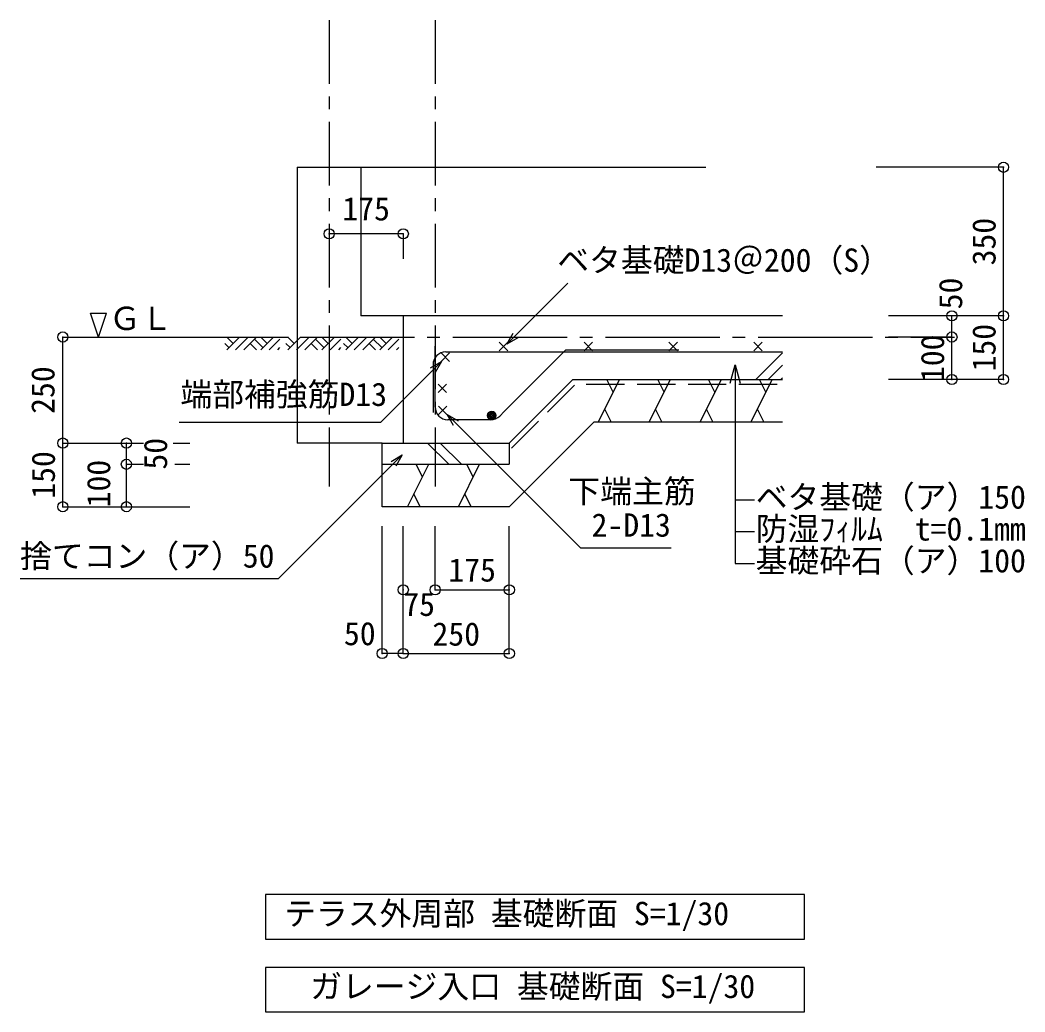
# Model space of a CAD drawing. Units: millimetres at full size, sheet at 1:30. Extents: x -300124 to 10487, y -22209 to 27542.
# Drawn here: x 8117 to 10487, y -3281 to -943 of the extents above; entities that cross this region are included whole.
import ezdxf
from ezdxf.enums import TextEntityAlignment as Align

# ---------------------------------------------------------------- set-up
doc = ezdxf.new("R2010")
doc.units = ezdxf.units.MM
doc.header["$LTSCALE"] = 30
doc.header["$PDMODE"] = 32
doc.header["$PDSIZE"] = 24
for name, pattern in [('CHAIN1', [8, 5, -1, 1, -1]), ('CHAIN2', [12, 9, -1, 1, -1]), ('DASHED3', [4, 3, -1])]:
    doc.linetypes.add(name, pattern=pattern)
for name, color, linetype, lineweight in [('0-0_図面枠', 4, 'Continuous', 5), ('0-1_文字', 4, 'Continuous', 5), ('0-2_柱', 4, 'Continuous', 5), ('0-3_仕上', 4, 'Continuous', 5)]:
    doc.layers.add(name, color=color, linetype=linetype, lineweight=lineweight)
doc.styles.add('ＭＳ ゴシック', font='')
doc.styles.get('ＭＳ ゴシック').set_extended_font_data('MS Gothic')

msp = doc.modelspace()

# ---------------------------------------------------------------- linework, layer by layer
at = {"layer": '0-0_図面枠'}
for p, q in [((8695.69, -3004.48), (8695.69, -3109.48)), ((8695.69, -3109.48), (9967.34, -3109.48)), ((8695.69, -3176.22), (8695.69, -3281.22)), ((8695.69, -3281.22), (9967.34, -3281.22))]:
    msp.add_line(p, q, dxfattribs=at)
for points in [[(9967.34, -3109.48), (9967.34, -3004.48), (8695.69, -3004.48)], [(9967.34, -3281.22), (9967.34, -3176.22), (8695.69, -3176.22)]]:
    msp.add_lwpolyline(points, dxfattribs=at)
at = {"layer": '0-1_文字', "linetype": 'CHAIN1'}
for p, q in [((8845.87, -943.46), (8845.87, -2042.72)), ((9095.87, -943.46), (9095.87, -2042.72))]:
    msp.add_line(p, q, dxfattribs=at)
at = {"layer": '0-1_文字'}
for p, q in [((10436.08, -1290.43), (10136.08, -1290.43)), ((10436.08, -1640.43), (10436.08, -1290.43)), ((8283.23, -1634.43), (8320.57, -1634.43)), ((8301.9, -1690.43), (8283.23, -1634.43)), ((8301.9, -1690.43), (8320.57, -1634.43)), ((9020.87, -1640.43), (9020.87, -1940.43)), ((9914.87, -1640.43), (9020.87, -1640.43)), ((10314.72, -1640.43), (10164.72, -1640.43)), ((10436.08, -1640.43), (10286.08, -1640.43)), ((10436.08, -1640.43), (10286.08, -1640.43)), ((10314.72, -1690.43), (10314.72, -1640.43)), ((10436.08, -1790.43), (10436.08, -1640.43)), ((9264.63, -1707.68), (9279.63, -1681.7)), ((8217.8, -1940.43), (8217.8, -1690.43)), ((8300.39, -1690.43), (8302.77, -1690.43)), ((8609.8, -1715.43), (8599.8, -1705.43)), ((8604.8, -1720.43), (8634.8, -1690.43)), ((8619.8, -1705.43), (8604.8, -1690.43)), ((8624.8, -1720.43), (8654.8, -1690.43)), ((8644.8, -1720.43), (8674.8, -1690.43)), ((8674.8, -1720.43), (8659.8, -1705.43)), ((8689.8, -1715.43), (8669.8, -1695.43)), ((8684.8, -1720.43), (8714.8, -1690.43)), ((8699.8, -1705.43), (8684.8, -1690.43)), ((8704.8, -1720.43), (8729.8, -1695.43)), ((8753.68, -1715.43), (8743.68, -1705.43)), ((8748.68, -1720.43), (8778.68, -1690.43)), ((8763.68, -1705.43), (8748.68, -1690.43)), ((8768.68, -1720.43), (8798.68, -1690.43)), ((8788.68, -1720.43), (8818.68, -1690.43)), ((8818.68, -1720.43), (8803.68, -1705.43)), ((8833.68, -1715.43), (8813.68, -1695.43)), ((8828.68, -1720.43), (8858.68, -1690.43)), ((8843.68, -1705.43), (8828.68, -1690.43)), ((8848.68, -1720.43), (8873.68, -1695.43)), ((8890.13, -1715.43), (8880.13, -1705.43)), ((8885.13, -1720.43), (8915.13, -1690.43)), ((8900.13, -1705.43), (8885.13, -1690.43)), ((8905.13, -1720.43), (8935.13, -1690.43)), ((8925.13, -1720.43), (8955.13, -1690.43)), ((8955.13, -1720.43), (8940.13, -1705.43)), ((8970.13, -1715.43), (8950.13, -1695.43)), ((8965.13, -1720.43), (8995.13, -1690.43)), ((8980.13, -1705.43), (8965.13, -1690.43)), ((8985.13, -1720.43), (9010.13, -1695.43)), ((9247.3, -1722.84), (9267.3, -1702.84)), ((9247.3, -1702.84), (9267.3, -1722.84)), ((9447.3, -1722.84), (9467.3, -1702.84)), ((9447.3, -1702.84), (9467.3, -1722.84)), ((9647.3, -1722.84), (9667.3, -1702.84)), ((9647.3, -1702.84), (9667.3, -1722.84)), ((9847.3, -1722.84), (9867.3, -1702.84)), ((9847.3, -1702.84), (9867.3, -1722.84)), ((10314.72, -1690.43), (10164.72, -1690.43)), ((10314.72, -1690.43), (10164.72, -1690.43)), ((10314.72, -1790.43), (10314.72, -1690.43)), ((8724.8, -1720.43), (8729.8, -1715.43)), ((8868.68, -1720.43), (8873.68, -1715.43)), ((9005.13, -1720.43), (9010.13, -1715.43)), ((9095.87, -1855.43), (9095.87, -1712.24)), ((9130.11, -1747.93), (9110.11, -1727.93)), ((9130.11, -1727.93), (9110.11, -1747.93)), ((9121.06, -1725.43), (9220.87, -1725.43)), ((9220.87, -1725.43), (9914.87, -1725.43)), ((9851.94, -1790.43), (9914.87, -1727.49)), ((9111.09, -1747.94), (8966.7, -1892.33)), ((9091.06, -1755.43), (9091.06, -1868.18)), ((9803.36, -1755.64), (9803.36, -2224.14)), ((9881.64, -1790.43), (9914.87, -1757.19)), ((9420.87, -1790.43), (9914.87, -1790.43)), ((9480.87, -1890.43), (9530.87, -1790.43)), ((9515.87, -1820.43), (9500.87, -1790.43)), ((9600.87, -1890.43), (9650.87, -1790.43)), ((9635.87, -1820.43), (9620.87, -1790.43)), ((9720.87, -1890.43), (9770.87, -1790.43)), ((9755.87, -1820.43), (9740.87, -1790.43)), ((9840.87, -1890.43), (9890.87, -1790.43)), ((9875.87, -1820.43), (9860.87, -1790.43)), ((9911.34, -1790.43), (9914.87, -1786.89)), ((10314.72, -1790.43), (10164.72, -1790.43)), ((10436.08, -1790.43), (10286.08, -1790.43)), ((9122.75, -1821.58), (9102.75, -1801.58)), ((9122.75, -1801.58), (9102.75, -1821.58)), ((9103.74, -1853.26), (9123.74, -1873.26)), ((9103.74, -1873.26), (9123.74, -1853.26)), ((9510.87, -1890.43), (9495.87, -1860.43)), ((9630.87, -1890.43), (9615.87, -1860.43)), ((9750.87, -1890.43), (9735.87, -1860.43)), ((9870.87, -1890.43), (9855.87, -1860.43)), ((8966.7, -1892.33), (8492.41, -1892.33)), ((9123.91, -1872.95), (9149.89, -1887.95)), ((9138.91, -1898.93), (9123.91, -1872.95)), ((9123.91, -1872.95), (9438.57, -2187.62)), ((9228.45, -1885.43), (9125.87, -1885.43)), ((9470.87, -1890.43), (9914.87, -1890.43)), ((8217.8, -1940.43), (8367.8, -1940.43)), ((8217.8, -2090.43), (8217.8, -1940.43)), ((8217.8, -1940.43), (8367.8, -1940.43)), ((8367.8, -1990.43), (8367.8, -1940.43)), ((8367.8, -1940.43), (8399.47, -1940.43)), ((8367.8, -1940.43), (8408.57, -1940.43)), ((8478.08, -1940.43), (8517.8, -1940.43)), ((8481.97, -1940.43), (8517.8, -1940.43)), ((9078.21, -1940.43), (9128.21, -1990.43)), ((9107.91, -1940.43), (9157.91, -1990.43)), ((9270.87, -1940.43), (9270.87, -1990.43)), ((9017.9, -1968.51), (8725.84, -2260.56)), ((8367.8, -2090.43), (8367.8, -1990.43)), ((8367.8, -1990.43), (8399.47, -1990.43)), ((8367.8, -1990.43), (8408.57, -1990.43)), ((8481.97, -1990.43), (8517.8, -1990.43)), ((8481.97, -1990.43), (8517.8, -1990.43)), ((9030.87, -2090.43), (9080.87, -1990.43)), ((9065.87, -2020.43), (9050.87, -1990.43)), ((9150.87, -2090.43), (9200.87, -1990.43)), ((9185.87, -2020.43), (9170.87, -1990.43)), ((9060.87, -2090.43), (9045.87, -2060.43)), ((9180.87, -2090.43), (9165.87, -2060.43)), ((9803.36, -2074.14), (9848.86, -2074.14)), ((8217.8, -2090.43), (8367.8, -2090.43)), ((8367.8, -2090.43), (8517.8, -2090.43)), ((8970.87, -2436.43), (8970.87, -2136.43)), ((9020.87, -2286.43), (9020.87, -2136.43)), ((9095.87, -2286.43), (9095.87, -2136.43)), ((9095.87, -2286.43), (9095.87, -2136.43)), ((9270.87, -2286.43), (9270.87, -2136.43)), ((9803.36, -2149.14), (9848.86, -2149.14)), ((9438.57, -2187.62), (9652.3, -2187.62)), ((9803.36, -2224.14), (9848.86, -2224.14)), ((8725.84, -2260.56), (8117.17, -2260.56)), ((9020.87, -2436.43), (9020.87, -2286.43)), ((9020.87, -2436.43), (9020.87, -2286.43)), ((9020.87, -2436.43), (9020.87, -2286.43)), ((9095.87, -2286.43), (9270.87, -2286.43)), ((9270.87, -2436.43), (9270.87, -2286.43)), ((9020.87, -2436.43), (8970.87, -2436.43)), ((9020.87, -2436.43), (9270.87, -2436.43))]:
    msp.add_line(p, q, dxfattribs=at)
at = {"layer": '0-1_文字', "linetype": 'CHAIN2'}
msp.add_line((8777.37, -1690.43), (10320.81, -1690.43), dxfattribs=at)
at = {"layer": '0-1_文字', "linetype": 'DASHED3'}
for p in [(9275.84, -1952.43), (9902.45, -1802.43)]:
    msp.add_line(p, (9425.84, -1802.43), dxfattribs=at)
at = {"layer": '0-1_文字'}
for points in [[(9290.62, -1692.68), (9264.63, -1707.68), (9409.03, -1563.29)], [(8217.8, -1690.43), (8365.42, -1690.43), (8749.87, -1690.43)], [(9248.13, -1876.64), (9258.44, -1866.33), (9404.21, -1720.55), (9670.79, -1720.55)], [(9085.11, -1762.94), (9111.09, -1747.94), (9096.09, -1773.92)], [(9791.71, -1799.11), (9803.36, -1755.64), (9815.01, -1799.11)], [(9020.87, -1940.43), (9270.87, -1940.43), (9420.87, -1790.43)], [(9470.87, -1890.43), (9270.87, -2090.43), (8970.87, -2090.43)], [(8970.87, -1990.43), (8970.87, -1940.43), (9270.87, -1940.43)], [(8991.92, -1983.51), (9017.9, -1968.51), (9002.9, -1994.49)], [(8970.87, -2090.43), (8970.87, -1990.43), (9270.87, -1990.43)]]:
    msp.add_lwpolyline(points, dxfattribs=at)
for radius in [10, 8, 6, 4, 2]:
    msp.add_circle((9229.34, -1875.43), radius, dxfattribs=at)
for centre, start, end in [((9121.06, -1755.43), 90, 180), ((9125.87, -1855.43), 180, 270), ((9226.91, -1855.43), 270, 315)]:
    msp.add_arc(centre, 30, start, end, dxfattribs=at)
for p in [(10436.08, -1290.43), (10314.72, -1640.43), (10436.08, -1640.43), (8217.8, -1690.43), (10314.72, -1690.43), (10314.72, -1690.43), (10314.72, -1790.43), (10436.08, -1790.43), (8217.8, -1940.43), (8367.8, -1940.43), (8367.8, -1990.43), (8217.8, -2090.43), (8367.8, -2090.43), (9020.87, -2286.43), (9095.87, -2286.43), (9270.87, -2286.43), (8970.87, -2436.43), (9020.87, -2436.43), (9270.87, -2436.43)]:
    msp.add_point(p, dxfattribs=at)
at = {"layer": '0-2_柱'}
for p, q in [((8770.87, -1290.43), (8770.87, -1940.43)), ((8770.87, -1290.43), (9734.17, -1290.43)), ((8920.87, -1290.43), (8920.87, -1640.43)), ((9020.87, -1640.43), (8920.87, -1640.43)), ((8970.87, -1940.43), (8770.87, -1940.43))]:
    msp.add_line(p, q, dxfattribs=at)
at = {"layer": '0-3_仕上'}
for p, q in [((9020.87, -1447.19), (8845.87, -1447.19)), ((8845.87, -1447.19), (8845.87, -1506.28)), ((9020.87, -1447.19), (9020.87, -1506.28))]:
    msp.add_line(p, q, dxfattribs=at)
for p in [(8845.87, -1447.19), (9020.87, -1447.19)]:
    msp.add_point(p, dxfattribs=at)

# ---------------------------------------------------------------- texts
at = {"layer": '0-0_図面枠', "style": 'ＭＳ ゴシック'}
for s, p in [('テラス外周部 基礎断面 S=1/30', (8739.89, -3093.32)), ('ガレージ入口 基礎断面 S=1/30', (8801.32, -3265.06))]:
    msp.add_text(s, height=54.99, dxfattribs=at).set_placement(p, align=Align.BOTTOM_LEFT)
at = {"layer": '0-1_文字', "style": 'ＭＳ ゴシック'}
for s, p in [('350', (10434.08, -1521.68)), ('50', (10355.33, -1625.29)), ('150', (10434.08, -1771.68)), ('100', (10312.72, -1796.68)), ('250', (8214.8, -1871.68)), ('50', (8480.36, -2002.93)), ('150', (8215.8, -2071.68)), ('100', (8346.15, -2092.04))]:
    msp.add_text(s, height=54.99, rotation=90, dxfattribs=at).set_placement(p, align=Align.BOTTOM_LEFT)
for s, p in [('ベタ基礎D13＠200（S）', (9383.98, -1553.29)), ('ＧＬ', (8326.9, -1690.43)), ('端部補強筋D13', (8495.21, -1869.5)), ('下端主筋', (9410.2, -2098.02)), ('ベタ基礎（ア）150', (9851.86, -2111.64)), ('2-D13', (9464.8, -2177.62)), ('防湿ﾌｨﾙﾑ\u3000t=0.1mm', (9851.86, -2186.64)), ('捨てコン（ア）50', (8117.17, -2250.56)), ('基礎砕石（ア）100', (9851.86, -2261.64)), ('175', (9127.12, -2283.43)), ('75', (9020.87, -2364.43)), ('50', (8880.87, -2433.43)), ('250', (9089.62, -2434.43))]:
    msp.add_text(s, height=54.99, dxfattribs=at).set_placement(p, align=Align.BOTTOM_LEFT)
at = {"layer": '0-3_仕上', "style": 'ＭＳ ゴシック'}
msp.add_text('175', height=54.99, dxfattribs=at).set_placement((8877.12, -1432.19), align=Align.BOTTOM_LEFT)

doc.saveas('drawing.dxf')
